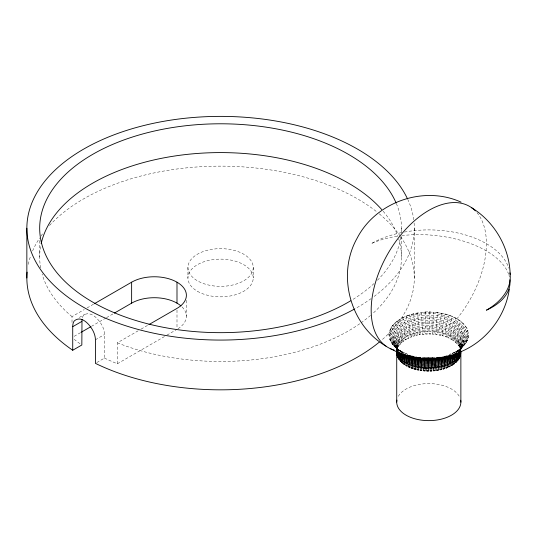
<?xml version="1.0" encoding="UTF-8"?>
<svg xmlns="http://www.w3.org/2000/svg" width="537" height="537" viewBox="0 0 537 537"><rect width="100%" height="100%" fill="white"/><g stroke="black" fill="none" stroke-linecap="round" stroke-linejoin="round"><path stroke-width="0.4" stroke-dasharray="2.69 2.01" d="M435.762 331.738L437.38 331.994L437.38 334.611L435.762 334.356L435.567 331.255L434.104 331.571L434.104 334.189L432.453 334.034L432.258 330.946L429.298 331.289L429.419 311.688C416.068 312.561 400.73 315.091 392.245 326.207L391.023 327.281L389.298 332.094L388.801 334.329L389.332 336.793M467.445 340.062C462.793 342.74 461.766 348.399 457.994 351.883C461.854 346.318 468.345 342.431 468.781 335.054L468.251 333.195M434.104 331.571L432.647 331.423L433.547 312.346C446.589 312.984 465.008 318.394 468.204 332.987M435.957 331.759L436.393 322.636L437.715 312.239M442.112 332.967L443.609 333.41L443.609 336.028L442.112 335.585L441.938 332.463L439.185 332.289L439.816 323.2L441.676 313.131M442.3 333.014L443.119 323.972L445.629 313.756M447.885 334.934L449.187 335.551L449.187 338.169L447.885 337.551L447.737 334.41L445.267 333.92L446.267 324.932L449.221 315.152M448.053 335.001L449.227 326.08L452.718 316.407M452.825 337.551L453.879 338.31L453.879 340.928L452.825 340.169L452.704 337.008L450.63 336.243L450.778 333.417L452.429 325.858L455.832 318.105M452.966 337.632C453.033 331.248 455.403 325.066 458.793 319.723M456.712 340.706L457.47 341.572L457.47 344.19L456.712 343.324L456.625 340.149L455.034 339.162C455.101 332.819 457.685 326.738 461.343 321.65M456.819 340.8C456.88 334.457 459.706 328.409 463.659 323.556M459.383 344.257L459.813 347.815L459.33 343.693L458.296 342.546C458.343 336.243 461.35 330.282 465.525 325.697M459.45 344.365C459.484 338.149 462.605 332.296 466.935 327.986L462.317 322.885M459.813 345.19L460.478 349.708C459.37 342.512 462.471 335.142 467.908 330.369L466.935 327.986M460.793 351.634C459.967 344.633 462.766 337.451 468.237 332.96L467.955 338.236M460.759 350.95C460.699 344.741 463.793 338.726 468.781 335.054M467.841 331.369L467.908 330.369M388.801 334.329C393.46 337.921 396.742 343.546 396.722 349.513L396.903 347.352L396.937 350.312L397.44 345.439L397.494 348.406L398.32 343.573L398.394 346.54L398.998 345.633L398.998 343.015L399.535 341.76L399.629 344.734L400.394 343.875L400.394 341.257L401.072 340.042L401.179 343.015L402.099 342.203L402.099 339.585L402.911 338.417L403.032 341.404L404.093 340.653L404.093 338.035L405.032 336.914L405.173 339.908L406.361 339.223L406.361 336.605L407.415 335.551L407.57 338.552L408.872 337.941L408.872 335.323L410.026 334.336L410.194 337.343L411.604 336.82L411.604 334.202L412.852 333.282L413.027 336.31L414.524 335.867L414.524 333.249L415.846 332.41L416.034 335.444L417.598 335.101L417.598 332.484L418.988 331.725L419.175 334.766L420.8 334.517L420.8 331.9L422.23 331.228L422.424 334.283L424.089 334.135L424.089 331.517L425.552 330.933L425.747 334.001L427.425 333.954L427.425 331.329L428.902 330.839L429.103 333.913L430.775 333.967L430.775 331.349M404.012 353.568C398.635 349.58 392.037 346.009 389.681 339.223L389.379 337.048M396.937 347.694C397.011 341.66 393.782 335.974 389.298 332.094M396.937 350.312L397.205 349.359M460.478 347.09L460.712 350.668C463.008 332.9 439.555 327.597 425.922 328.503C413.879 328.959 394.809 334.88 396.789 350.084C396.695 334.39 416.712 329.805 429.298 329.893C441.434 330.148 459.383 334.256 460.921 348.728M460.692 350.668C464.847 333.551 442.595 326.57 429.305 326.919C415.933 326.288 392.426 333.209 397.105 350.661C396.353 345.338 393.742 340.236 389.352 337.028L389.627 331.752M460.269 351.238C461.27 345.949 463.713 340.727 468.284 337.619M461.122 347.983C466.895 329.027 439.427 322.905 425.821 323.845C411.772 323.274 388.358 334.175 397.662 351.252M390.157 330.013L392.876 325.368L395.836 322.375M396.95 347.58L397.205 346.741M397.494 345.788L397.937 344.848M397.494 348.406L397.937 347.466M460.538 349.916C466.922 330.832 439.555 324.435 425.868 325.435C412.866 325.274 390.426 334.168 397.387 350.614M460.464 350.594L460.853 349.312M467.432 339.968C465.217 345.687 459.974 349.459 454.792 352.319M459.122 351.205L462.397 345.976L466.559 342.217M460.988 348.157L459.967 350.547L460.914 348.634M461.384 347.385C471.077 327.308 440.038 319.153 425.707 320.576C410.792 320.059 384.056 332.732 398.038 350.648L393.943 343.277L389.681 339.223M398.394 343.922L398.998 343.015M398.394 346.54L398.998 345.633M399.629 342.116L400.394 341.257M399.629 344.734L400.394 343.875M459.558 350.574C472.741 330.436 440.568 320.354 425.767 322.22C411.96 322.126 386.895 332.336 397.299 349.976M461.645 347.036C473.366 324.838 437.333 316.508 421.954 319.213C406.093 319.2 382.304 335.276 399.058 351.346M456.698 318.958L457.598 317.911A81.47 47.034 -60 0 0 486.086 250.806L486.401 243.67A81.47 47.034 -60 0 0 476.869 212.531M401.179 340.398L402.099 339.585M401.179 343.015L402.099 342.203M456 352.467C483.038 333.947 449.818 313.138 429.378 315.474C411.315 312.97 376.598 330.268 398.454 350.292L393.997 344.345L390.647 341.532M461.283 348.016L458.685 350.01L456.564 352.581C479.158 335.457 452.026 316.582 433.164 317.3C417.457 314.843 381.216 325.791 396.125 347.379M396.306 321.972L400.26 319.166M403.032 338.787L404.093 338.035M403.032 341.404L404.093 340.653M460.874 348.137L462.995 346.613L461.753 347.614M96.808 362.535L104.507 358.092L104.507 334.517L104.091 330.926A16.016 9.948 55.9 0 0 101.976 325.301C98.741 319.508 91.263 310.5 83.987 314.917A16.016 8.491 63.8 0 0 82.181 318.28M405.173 337.29L406.361 336.605M405.173 339.908L406.361 339.223M458.685 350.01L454.772 352.534M454.067 352.722L460.592 348.654M457.873 350.52L455.463 352.473C487.314 331.705 447.408 310.144 425.378 313.883C402.569 312.762 372.92 336.001 403.347 353.171M72.012 322.482L72.012 316.615L84.228 309.567M87.101 307.909L93.566 304.177M79.308 317.454L84.9 314.226M74.166 336.323L80.631 332.591M91.411 326.368L105.776 318.079M106.494 317.662L113.676 313.514M95.405 339.773L104.507 334.517M104.507 358.092L106.735 359.152A180.902 104.44 0 0 0 116.818 363.536L117.375 363.757L117.375 342.807L138.204 330.779M141.077 329.121L148.259 324.972M117.375 363.757L166.222 335.558M166.94 335.142L176.995 329.335M454.933 352.165L451.563 353.702L455.994 351.567M401.595 318.414L406.482 316.118M407.57 335.934L408.872 335.323M407.57 338.552L408.872 337.941M457.323 350.822L457.799 350.554M410.194 334.726L411.604 334.202M410.194 337.343L411.604 336.82M452.134 353.876L453.369 353.319M451.107 353.863L449.503 354.433M406.791 316.011L413.255 313.964L419.766 312.762M413.027 333.685L414.524 333.249M413.027 336.31L414.524 335.867M449.422 354.474L450.791 353.977M416.034 332.826L417.598 332.484M416.034 335.444L417.598 335.101M419.175 332.148L420.8 331.9M419.175 334.766L420.8 334.517M437.38 331.994L438.81 331.759L438.991 334.873L440.555 335.229L440.555 332.604M422.424 331.665L424.089 331.517M422.424 334.283L424.089 334.135M423.351 312.38L433.547 312.346M425.747 331.376L427.425 331.329M425.747 334.001L427.425 333.954M443.609 333.41L444.925 333.349L445.092 336.484L446.495 337.014L446.495 334.397M429.103 333.913L430.775 333.967M399.991 351.171L402.616 352.259M432.453 334.034L434.104 334.189M449.187 335.551L450.335 335.632L450.476 338.787L451.657 339.478L451.657 336.86M435.111 312.453C442.454 313.118 449.771 314.991 456.262 318.548M435.762 334.356L437.38 334.611M438.991 334.873L440.555 335.229M453.879 338.31L454.805 338.518L454.913 341.686L455.826 342.505L455.826 339.887M442.112 335.585L443.609 336.028M429.419 311.688L431.587 312.219M445.092 336.484L446.495 337.014M447.885 337.551L449.187 338.169M407.153 354.105L407.684 354.313L401.32 351.433M406.388 353.802L401.757 351.701M117.375 342.807L119.422 343.62A180.902 104.44 0 0 0 360.502 323.227M457.47 341.572L458.142 341.881L458.209 345.056L458.806 345.962L458.806 343.344M450.476 338.787L451.657 339.478M395.668 347.473L400.884 351.178M396.246 348.063L403.347 352.863M392.064 343.781L399.736 351.124L394.406 345.519L392.064 343.781L389.741 338.619M398.79 349.943L400.172 350.748M457.41 319.233L461.914 322.515M452.825 340.169L453.879 340.928M454.913 341.686L455.826 342.505M397.333 348.761L398.206 349.466M399.817 350.587L402.025 352.809M72.012 316.615L70.609 315.434A180.902 104.44 0 0 1 42.074 273.971M393.93 345.962L395.266 347.103M390.137 329.839C394.427 333.954 397.514 339.632 397.528 345.674M456.712 343.324L457.47 344.19M391.023 327.281C395.313 331.678 398.414 337.565 398.447 343.808M392.641 325.107C396.722 329.765 399.649 335.726 399.703 342.009M458.209 345.056L458.806 345.962M394.594 322.979C398.454 327.899 401.213 333.954 401.273 340.297M396.997 321.086C400.562 326.248 403.079 332.349 403.146 338.686M459.383 346.875L459.813 347.815M399.716 319.32L403.864 328.416L405.301 337.202M402.649 317.562L406.422 326.986L407.711 335.853M405.979 316.186L409.228 325.717L410.349 334.658M460.222 348.755L460.478 349.708M409.382 314.608L412.241 324.623L413.195 333.625M413.201 313.776L415.443 323.717L416.209 332.772M417.054 312.722L418.786 323.012L419.363 332.108M460.793 349.016L460.86 350.097M421.176 312.615L422.619 331.638M425.244 311.802L425.942 331.363M396.789 350.601L396.722 349.292L396.729 349.627M414.309 228.225L414.309 277.985M401.475 228.225L401.475 232.34M401.475 236.455L401.475 257.035M396.823 348.661L396.823 351.279M253.229 267.507A32.65 18.849 0 0 1 204.255 283.831A32.65 18.849 0 0 1 204.255 251.182A32.65 18.849 0 0 1 253.229 267.507L253.229 277.985M187.93 267.507L187.93 277.985M186.393 300.317L186.393 316.239M176.995 310.057L176.995 328.496M39.678 240.569L39.678 257.035M400.622 236.689A193.729 111.85 0 0 1 381.189 340.525M28.293 264.352A193.729 111.85 0 0 1 30.851 255.364M32.603 250.927A193.729 111.85 0 0 1 39.718 237.898M40.96 236.085A193.729 111.85 0 0 1 43.598 232.487M49.525 225.473A193.729 111.85 0 0 1 377.31 212.243M379.27 213.827A193.729 111.85 0 0 1 400.199 236.085M414.094 223.023A193.729 111.85 0 0 1 373.242 297.089M371.134 298.612A193.729 111.85 0 0 1 355.152 308.681M407.704 199.274A193.729 111.85 0 0 1 413.752 219.774M79.993 343.707A180.902 104.44 0 0 1 74.227 339.371M396.353 203.55A180.902 104.44 0 0 1 401.28 233.085M400.79 237.327A180.902 104.44 0 0 1 377.243 280.448M373.987 283.57A180.902 104.44 0 0 1 351.795 300.116M398.729 238.898A180.902 104.44 0 0 1 372.295 313.917M370.55 315.434A180.902 104.44 0 0 1 361.166 322.757M40.671 267.95A180.902 104.44 0 0 1 40.906 244.906M383.17 211.249A180.902 104.44 0 0 1 397.951 236.508M182.09 306.983A32.072 18.52 0 0 1 177.727 328.899M398.32 396.319A32.072 18.52 0 0 1 430.023 383.599A32.072 18.52 0 0 1 459.941 397.689M401.193 232.675A81.47 47.034 0 0 0 371.188 243.67A81.47 41.859 4.9 0 1 397.89 236.146M404.428 232.051A81.47 47.034 0 0 1 508.841 268.191M401.864 235.615A81.47 41.859 4.9 0 1 508.767 274.608M509.002 275.347A81.47 41.859 4.9 0 1 509.405 276.823M197.488 291.316A32.65 18.849 0 0 0 252.115 282.865A32.65 18.849 0 0 0 212.128 259.774A32.65 18.849 0 0 0 197.488 291.316"/><path stroke-width="0.81" d="M396.883 351.225L397.112 355.145L397.367 356.105L397.4 353.138L398.139 357.87L398.253 355.017L398.783 356.266L398.783 358.891L399.374 359.797L399.447 356.83L400.112 358.045L400.112 360.663L400.871 361.529L400.958 358.555L401.763 359.73L401.763 362.347L402.549 363.072L402.777 360.186L403.71 361.307L403.71 363.925L404.623 364.596L404.885 361.696L405.925 362.757L405.925 365.375L407.113 366.066L407.247 363.072L408.395 364.066L408.395 366.684L409.697 367.301L409.852 364.294L411.094 365.22L411.094 367.838L412.497 368.369L412.658 365.361L413.98 366.2L413.98 368.825L415.47 369.268L415.645 366.247L417.027 367.006L417.027 369.624L418.404 369.946L418.779 366.946L420.209 367.623L420.209 370.241L421.632 370.476L422.015 367.456L423.478 368.046L423.478 370.664L424.942 370.812L425.331 367.764L426.808 368.268L426.808 370.886L428.486 370.939L428.68 367.872L431.641 368.254L432.312 357.763M430.164 368.281L430.164 370.899L431.641 370.872L432.037 367.778L434.97 367.979L435.346 361.072L436.192 357.776M433.5 368.1L433.5 370.718L434.97 370.597L435.353 367.483L438.226 367.509L438.622 361.522L440.098 357.212M436.789 367.717L436.789 370.335L438.226 370.127L438.601 366.986L441.374 366.838L441.911 360.83L443.461 356.904C432.574 359.475 420.954 359.233 410.288 355.783M439.984 367.133L439.984 369.751L441.555 369.409L441.736 366.294L444.394 365.986L445.052 359.944L446.972 355.91L444.159 356.709M443.059 366.362L443.059 368.986L444.555 368.55L444.737 365.422L447.234 364.959L447.737 359.951L449.724 355.366C436.326 360.495 420.921 360.508 407.57 355.219M445.978 365.415L445.978 368.033L447.388 367.509L447.556 364.375L449.878 363.764L450.456 358.723L452.141 354.782C437.353 361.669 419.256 361.609 404.616 354.353L406.361 358.32L407.113 363.448M448.71 364.287L448.71 366.912L450.019 366.301L450.174 363.16L452.288 362.415L453.288 356.212L454.228 354.192L455.98 352.984M451.221 363.012L451.221 365.63L452.416 364.945L452.557 361.79L454.443 360.924L454.839 357.011L456.007 353.588C439.991 364.301 416.719 364.287 400.951 353.084L402.146 356.534L402.669 360.542M453.49 361.582L453.49 364.2L454.55 363.448L454.678 360.287L456.316 359.32L457.484 352.99C441.474 365.831 415.269 365.838 399.575 352.46L400.871 358.911M455.49 360.025L455.49 362.65L456.41 361.837L456.517 358.669L457.886 357.602L458.679 352.393C443.146 367.489 413.624 367.523 398.488 351.849L399.374 357.172M457.195 358.36L457.195 360.978L457.96 360.119L458.048 356.944L459.135 355.809L459.605 351.809C445.166 369.167 412.503 369.201 398.058 351.863M458.585 356.602L458.585 359.219L459.189 358.313L459.263 355.138L460.055 353.943L460.269 351.238C448.536 370.906 409.12 370.939 397.38 351.292M27.119 272.131A193.729 111.85 0 0 0 72.173 349.876L72.723 350.252L81.832 344.996L82 319.287M460.645 351.916L460.377 355.494L460.679 351.352M459.652 354.762L459.652 357.387L460.377 352.876M460.759 353.574L460.759 351.607M509.311 289.134C505.27 317.394 485.166 342.626 458.437 352.681M460.377 355.494L460.645 354.541M460.498 351.305C450.939 372.483 407.69 372.376 397.266 352.01L397.367 353.48M459.652 357.387L460.088 356.447M458.585 359.219L459.189 358.313M457.195 360.978L457.96 360.119M455.49 362.65L456.41 361.837M453.49 364.2L454.55 363.448M94.284 303.761L131.632 282.193A32.072 18.52 0 0 1 176.995 282.193L176.995 303.143M72.723 350.252L72.723 326.684L81.832 321.428M81.356 332.175L90.693 326.785M114.394 313.098L131.632 303.143A32.072 18.52 0 0 1 180.982 305.949M148.977 324.556L176.995 308.386A32.072 18.52 0 0 0 176.995 282.193M451.221 365.63L452.416 364.945M454.228 354.192C438.628 362.918 418.028 362.871 402.622 353.722L403.965 356.89L404.757 362.066M448.71 366.912L450.019 366.301M445.978 368.033L447.388 367.509M443.059 368.986L444.555 368.55M439.984 369.751L441.555 369.409M436.789 370.335L438.407 370.087M436.977 357.662L439.32 357.327M433.5 370.718L435.158 370.57M434.601 357.911L422.585 357.87M430.164 370.899L431.842 370.852M426.808 368.268L428.486 368.322M426.808 370.886L428.486 370.939M423.478 368.046L425.136 368.201M423.478 370.664L425.136 370.819M420.209 367.623L421.827 367.879M420.209 370.241L421.827 370.496M418.659 357.38L420.209 357.635L420.86 359.32L421.632 367.858M417.027 367.006L418.591 367.355M417.027 369.624L418.591 369.98M413.98 366.2L415.47 366.643M413.98 368.825L415.47 369.268M411.094 365.22L412.497 365.751M461.108 202.16C423.74 185.151 375.732 201.905 357.024 238.388C336.605 274.709 349.956 325.026 385.982 346.157M411.094 367.838L412.497 368.369M408.395 364.066L409.697 364.677M408.395 366.684L409.697 367.301M390.245 348.62L396.481 351.701M405.925 365.375L407.113 366.066M405.925 362.757L406.959 363.374M471.6 207.705C494.51 221.714 509.566 247.591 510.15 274.467M403.71 363.925L404.757 364.683M403.71 361.307L404.623 361.978M401.763 362.347L402.669 363.166M401.763 359.73L402.549 360.455M412.604 356.132C415.094 358.958 415.168 363.032 415.289 366.603M400.112 360.663L400.871 361.529M400.112 358.045L400.77 358.81M409.597 355.575L411.624 359.636L412.322 365.697M419.954 357.28L420.209 357.635M416.336 356.998L417.773 360.381L418.404 367.328M398.783 358.891L399.374 359.797M397.776 354.42L398.206 355.36M398.783 356.266L399.293 357.071M407.469 355.729L409.006 359.595L409.536 364.616M397.776 357.045L398.206 357.978M424.17 358.031L424.942 368.194M397.112 355.145L397.367 356.105M397.112 352.527L397.32 353.373M396.877 354.185L396.789 351.252M397.924 352.554L398.139 355.252M428.17 357.85L428.291 368.322M460.867 351.091L460.867 402.166M396.722 351.802L396.722 402.038M131.632 282.193L131.632 303.143M26.85 228.225L26.85 277.985M379.27 342.136A193.729 111.85 0 0 1 96.049 363.663L95.405 363.348L95.405 339.773A16.003 9.934 55.9 0 0 93.767 332.423C90.995 325.771 81.564 314.286 74.126 321.079A16.003 8.485 63.8 0 0 72.723 326.684M354.548 309.017A193.729 111.85 0 0 1 60.5 291.215A193.729 111.85 0 0 1 139.305 126.698A193.729 111.85 0 0 1 407.408 198.65M350.708 300.774A180.902 104.44 0 0 1 72.998 288.624A180.902 104.44 0 0 1 145.084 133.317A180.902 104.44 0 0 1 396.105 202.959M41.161 243.704A180.902 104.44 0 0 1 189.682 154.126A180.902 104.44 0 0 1 381.76 209.618M460.706 400.233A32.072 18.52 0 0 1 428.68 420.625A32.072 18.52 0 0 1 396.903 400.105M509.949 272.836A81.47 47.034 0 0 1 486.401 310.191A81.47 41.859 4.9 0 0 509.915 279.77M394.124 350.07A81.47 47.034 -60 0 1 388.412 252.799A81.47 47.034 -60 0 1 475.399 210.927M396.823 351.279L396.729 352.252L396.823 351.279"/></g></svg>
